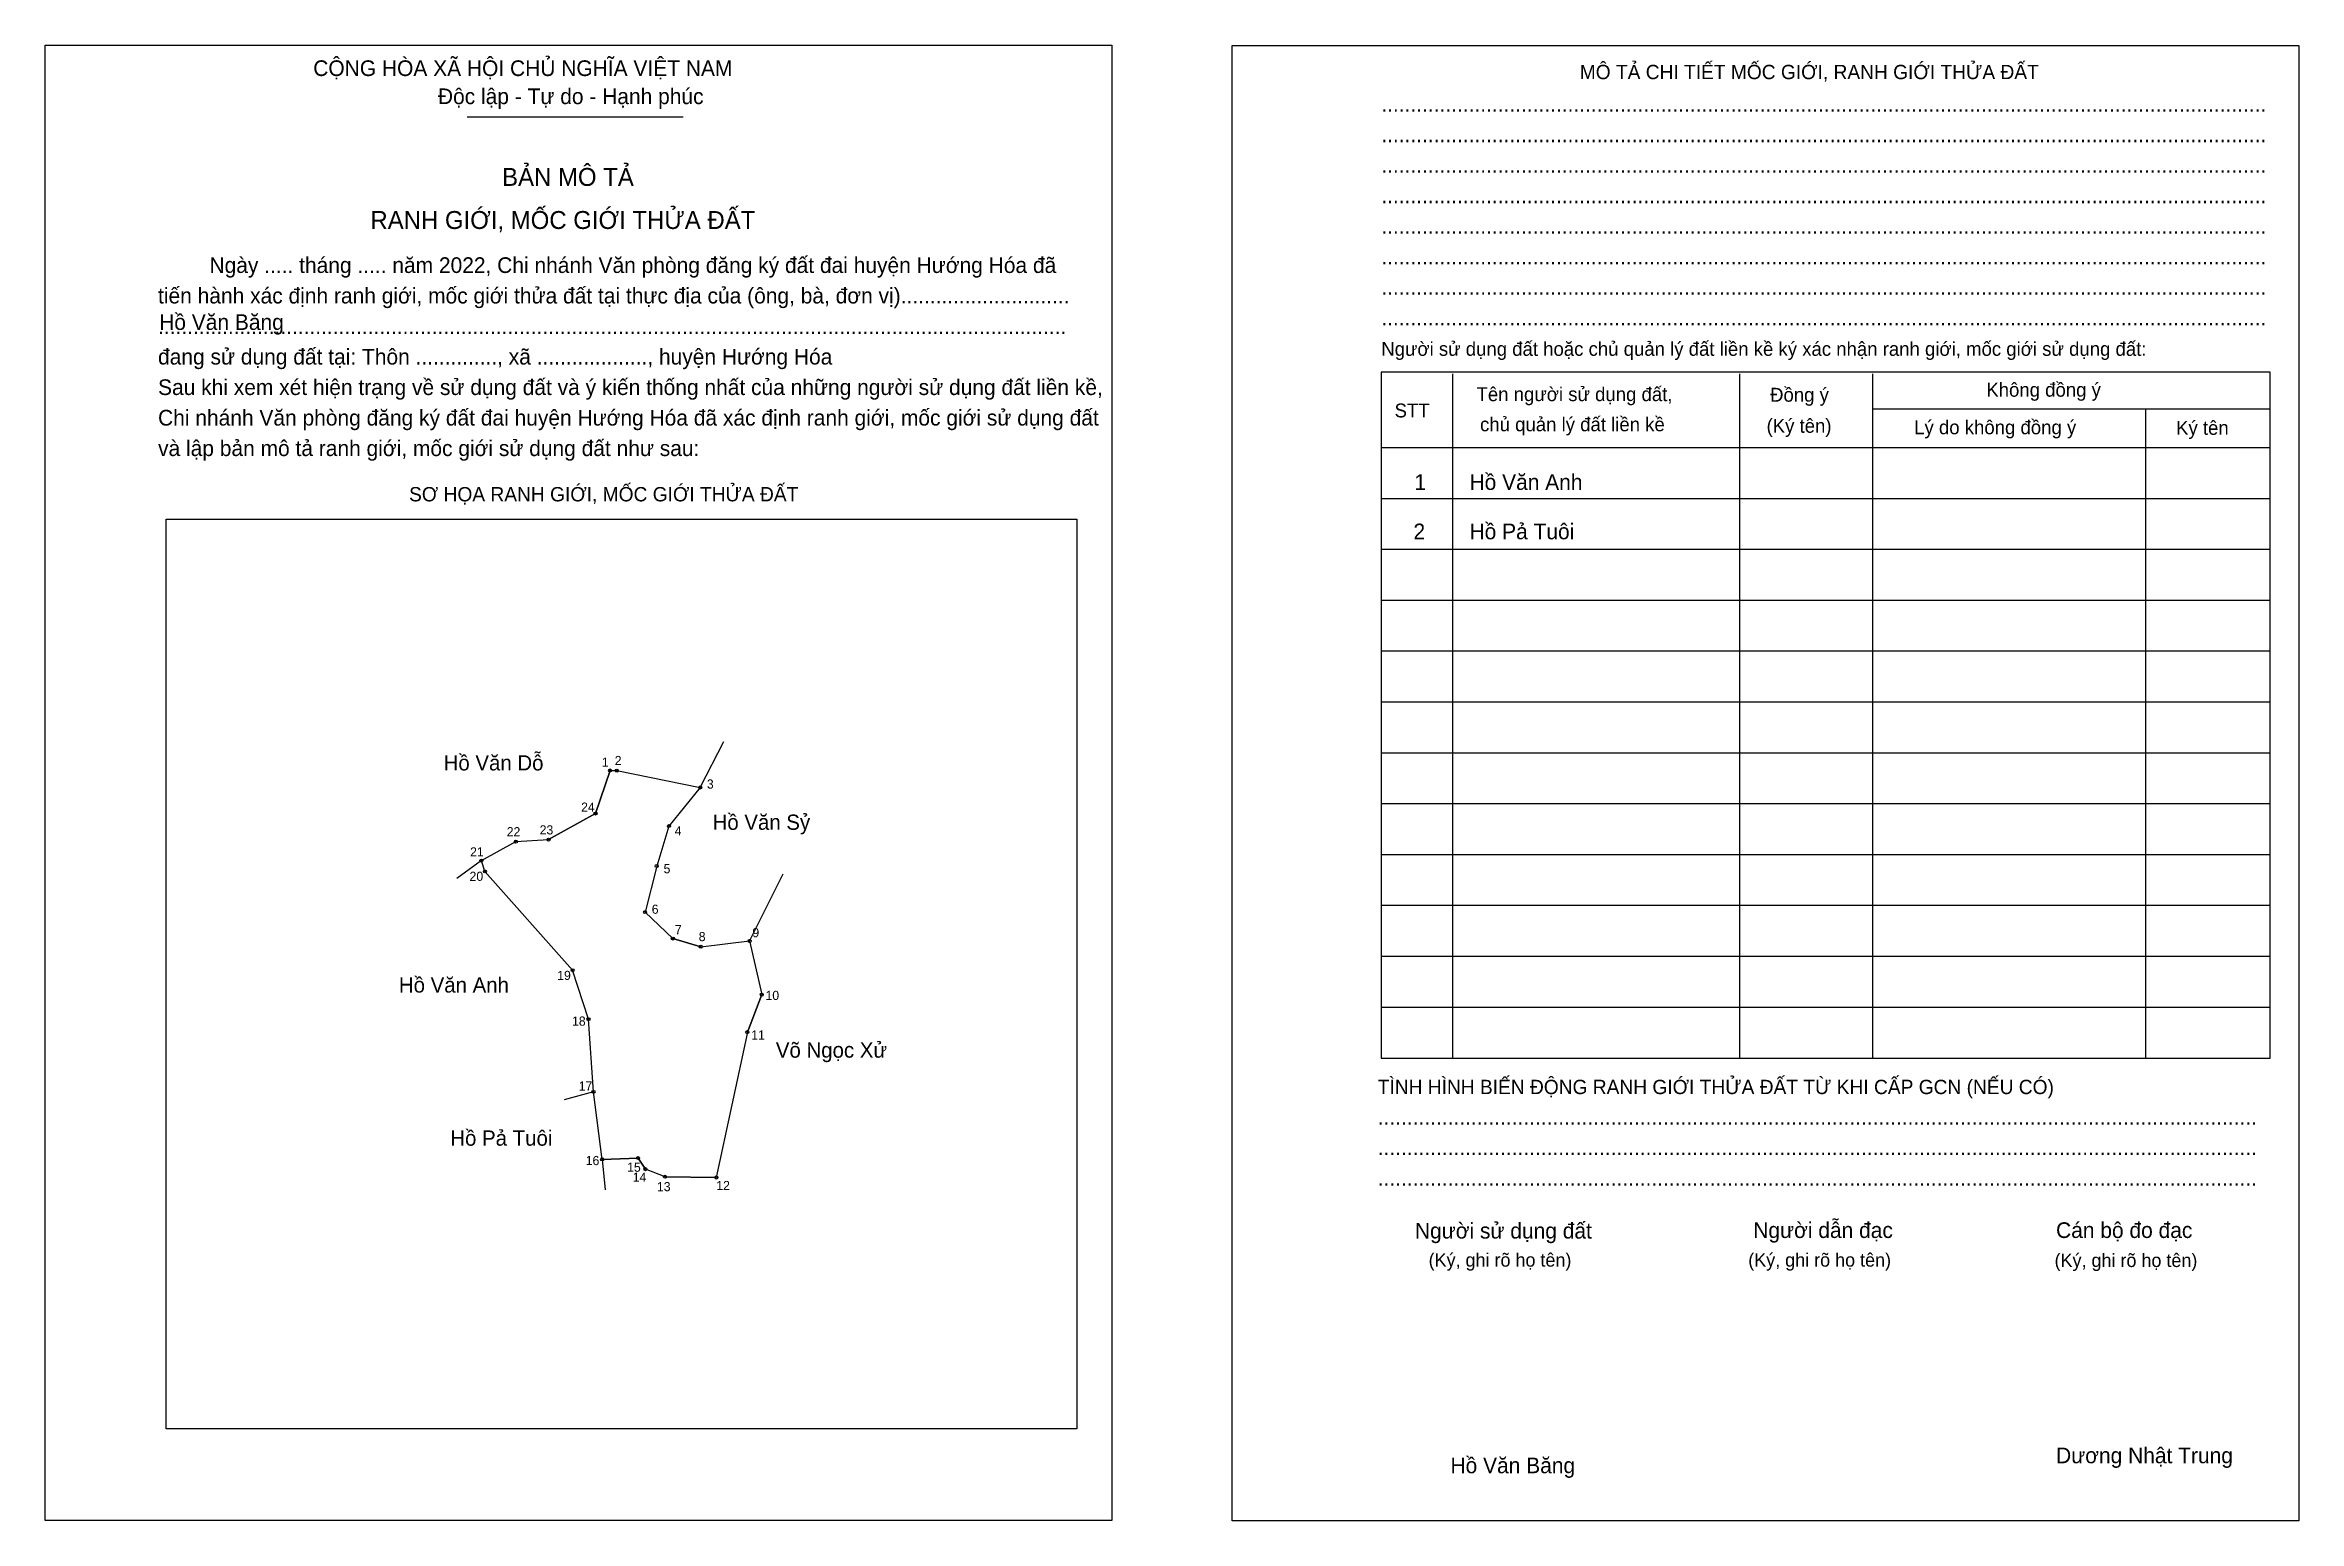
# Model space of a CAD drawing. Extents: x 545569 to 546787, y 1834557 to 1835355.
import ezdxf

# ---------------------------------------------------------------- set-up
doc = ezdxf.new("R2010")
doc.units = 0
for name, color, linetype in [('Level 1', 7, 'Continuous'), ('Level 10', 7, 'Continuous'), ('Level 11', 7, 'Continuous'), ('Level 2', 7, 'Continuous'), ('Level 25', 7, 'Continuous'), ('Level 27', 7, 'Continuous'), ('Level 36', 7, 'Continuous'), ('Level 52', 7, 'Continuous'), ('Level 55', 7, 'Continuous'), ('Level 6', 7, 'Continuous'), ('Level 9', 7, 'Continuous')]:
    doc.layers.add(name, color=color, linetype=linetype)

msp = doc.modelspace()

# ---------------------------------------------------------------- linework, layer by layer
at = {"layer": 'Level 1'}
for p, q in [((545568.5, 1835354.6), (545568.5, 1835354.6)), ((546210.2, 1835354.4), (546210.2, 1835354.4)), ((545796.7, 1835315.8), (545913.4, 1835315.8)), ((546329.4, 1835176.9), (546329.4, 1834806.9)), ((546484.6, 1835176.9), (546484.6, 1834806.9)), ((546556.4, 1835176.9), (546556.4, 1834806.9)), ((546556.4, 1835157.9), (546771.5, 1835157.9)), ((546704.1, 1835157.9), (546704.1, 1834806.9)), ((546290.9, 1835137), (546771.5, 1835137)), ((546290.9, 1835109.5), (546771.5, 1835109.5)), ((545634, 1835098.3), (545634, 1835098.3)), ((546290.9, 1835082), (546771.5, 1835082)), ((546290.9, 1835054.5), (546771.5, 1835054.5)), ((546290.9, 1835027), (546771.5, 1835027)), ((546290.9, 1834999.5), (546771.5, 1834999.5)), ((546290.9, 1834972), (546771.5, 1834972)), ((546290.9, 1834944.5), (546771.5, 1834944.5)), ((546290.9, 1834917), (546771.5, 1834917)), ((546290.9, 1834889.5), (546771.5, 1834889.5)), ((546290.9, 1834862), (546771.5, 1834862)), ((546290.9, 1834834.4), (546771.5, 1834834.4)), ((546126.4, 1834606.4), (546126.4, 1834606.4)), ((546145.3, 1834556.9), (546145.3, 1834556.9)), ((546787, 1834556.6), (546787, 1834556.6))]:
    msp.add_line(p, q, dxfattribs=at)
for points in [[(546771.5, 1835177.8), (546290.9, 1835177.8), (546290.9, 1834806.9), (546771.5, 1834806.9)], [(545634, 1835098.3), (546126.4, 1835098.3), (546126.4, 1834606.4), (545634, 1834606.4)]]:
    msp.add_lwpolyline(points, close=True, dxfattribs=at)
at = {"layer": 'Level 10'}
for p, q in [((545922.7, 1834953.2), (545935.4, 1834978.1)), ((545967.4, 1834906.3), (545949.4, 1834870.2))]:
    msp.add_line(p, q, dxfattribs=at)
msp.add_lwpolyline([(545877.6, 1834962.3), (545922.7, 1834953.2), (545905.8, 1834932.3), (545899.2, 1834910.7), (545892.9, 1834885.8), (545907.9, 1834871.5), (545923, 1834867.1), (545949.4, 1834870.2), (545956, 1834841.2), (545948.2, 1834820.9), (545931.4, 1834742.3), (545903.7, 1834742.7), (545893.1, 1834746.8), (545889.1, 1834752.8), (545869.7, 1834752.1), (545865, 1834788.6), (545862.3, 1834827.9), (545853.7, 1834854.4), (545806.3, 1834907.8), (545804.4, 1834913.7), (545823.1, 1834923.9), (545840.7, 1834925), (545866.1, 1834939.1), (545874, 1834962.4)], close=True, dxfattribs=at)
at = {"layer": 'Level 11'}
for centre in [(545874, 1834962.4), (545877.6, 1834962.3), (545877.6, 1834962.3), (545922.7, 1834953.2), (545866.1, 1834939.1), (545905.8, 1834932.3), (545823.1, 1834923.9), (545840.7, 1834925), (545804.4, 1834913.7), (545806.3, 1834907.8), (545899.2, 1834910.7), (545892.9, 1834885.8), (545907.9, 1834871.5), (545949.4, 1834870.2), (545923, 1834867.1), (545853.7, 1834854.4), (545956, 1834841.2), (545862.3, 1834827.9), (545948.2, 1834820.9), (545865, 1834788.6), (545869.7, 1834752.1), (545889.1, 1834752.8), (545893.1, 1834746.8), (545903.7, 1834742.7), (545931.4, 1834742.3)]:
    msp.add_circle(centre, 0.825, dxfattribs=at)
at = {"layer": 'Level 2'}
for points in [[(545568.5, 1835354.6), (546145.3, 1835354.6), (546145.3, 1834556.9), (545568.5, 1834556.9)], [(546210.2, 1835354.4), (546787, 1835354.4), (546787, 1834556.6), (546210.2, 1834556.6)]]:
    msp.add_lwpolyline(points, close=True, dxfattribs=at)
at = {"layer": 'Level 25'}
for p, q in [((545874, 1834962.4), (545866.1, 1834939.1)), ((545866.1, 1834939.1), (545840.7, 1834925)), ((545907.9, 1834871.5), (545892.9, 1834885.8)), ((545923, 1834867.1), (545907.9, 1834871.5)), ((545948.2, 1834820.9), (545956, 1834841.2)), ((545869.7, 1834752.1), (545889.1, 1834752.8)), ((545889.1, 1834752.8), (545893.1, 1834746.8)), ((545903.7, 1834742.7), (545931.4, 1834742.3))]:
    msp.add_line(p, q, dxfattribs=at)
at = {"layer": 'Level 27'}
for p, q in [((545804.4, 1834913.7), (545791.1, 1834904)), ((545865, 1834788.6), (545849.1, 1834784.3)), ((545869.7, 1834752.1), (545871.4, 1834735.7))]:
    msp.add_line(p, q, dxfattribs=at)

# ---------------------------------------------------------------- texts
at = {"layer": 'Level 1'}
for s, height, p in [('CỘNG HÒA XÃ HỘI CHỦ NGHĨA VIỆT NAM', 8.472, (545713.5, 1835337.9)), ('MÔ TẢ CHI TIẾT MỐC GIỚI, RANH GIỚI THỬA ĐẤT', 7.746, (546398.2, 1835336.2)), ('Độc lập - Tự do - Hạnh phúc', 8.472, (545780.9, 1835322.7)), ('........................................................................................................................................................', 8.4722, (546290.9, 1835318.6)), ('........................................................................................................................................................', 8.4722, (546290.9, 1835302.1)), ('BẢN MÔ TẢ', 9.68, (545815.6, 1835278.5)), ('........................................................................................................................................................', 8.4722, (546290.9, 1835285.6)), ('RANH GIỚI, MỐC GIỚI THỬA ĐẤT', 9.684, (545744.4, 1835255.2)), ('........................................................................................................................................................', 8.4722, (546290.9, 1835269.1)), ('........................................................................................................................................................', 8.4722, (546290.9, 1835252.6)), ('Ngày ..... tháng ..... năm 2022, Chi nhánh Văn phòng đăng ký đất đai huyện Hướng Hóa đã', 8.472, (545657.4, 1835231.4)), ('........................................................................................................................................................', 8.4722, (546290.9, 1835236.1)), ('tiến hành xác định ranh giới, mốc giới thửa đất tại thực địa của (ông, bà, đơn vị).............................', 8.4722, (545629.6, 1835214.9)), ('........................................................................................................................................................', 8.4722, (546290.9, 1835219.6)), ('............................................................................................................................................................', 8.4722, (545629.6, 1835198.4)), ('........................................................................................................................................................', 8.4722, (546290.9, 1835203.1)), ('đang sử dụng đất tại: Thôn .............., xã ..................., huyện Hướng Hóa', 8.472, (545629.6, 1835181.9)), ('Người sử dụng đất hoặc chủ quản lý đất liền kề ký xác nhận ranh giới, mốc giới sử dụng đất:', 7.505, (546290.9, 1835186.6)), ('Sau khi xem xét hiện trạng về sử dụng đất và ý kiến thống nhất của những người sử dụng đất liền kề,', 8.472, (545629.6, 1835165.4)), ('Tên người sử dụng đất,', 7.505, (546342.4, 1835162.1)), ('Đồng ý', 7.5, (546501.1, 1835161.8)), ('Không đồng ý', 7.505, (546618, 1835164.5)), ('Chi nhánh Văn phòng đăng ký đất đai huyện Hướng Hóa đã xác định ranh giới, mốc giới sử dụng đất', 8.472, (545629.6, 1835148.9)), ('STT', 7.5, (546298.1, 1835153.3)), ('chủ quản lý đất liền kề', 7.505, (546344.3, 1835145.8)), ('(Ký tên)', 7.5, (546499.2, 1835145)), ('Lý do không đồng ý', 7.505, (546579, 1835144.2)), ('Ký tên', 7.5, (546720.6, 1835143.9)), ('và lập bản mô tả ranh giới, mốc giới sử dụng đất như sau:', 8.472, (545629.6, 1835132.4)), ('SƠ HỌA RANH GIỚI, MỐC GIỚI THỬA ĐẤT', 7.746, (545765.3, 1835107.9)), ('TÌNH HÌNH BIẾN ĐỘNG RANH GIỚI THỬA ĐẤT TỪ KHI CẤP GCN (NẾU CÓ)', 7.746, (546289, 1834787.4)), ('.......................................................................................................................................................', 8.4722, (546289, 1834770.9)), ('.......................................................................................................................................................', 8.4722, (546289, 1834754.4)), ('.......................................................................................................................................................', 8.4722, (546289, 1834737.9)), ('Người sử dụng đất', 8.472, (546309.1, 1834709.3)), ('Người dẫn đạc', 8.472, (546492, 1834709.6)), ('Cán bộ đo đạc', 8.472, (546655.7, 1834709.6)), ('(Ký, ghi rõ họ tên)', 7.262, (546316.5, 1834694.1)), ('(Ký, ghi rõ họ tên)', 7.262, (546489.3, 1834694.1)), ('(Ký, ghi rõ họ tên)', 7.262, (546654.9, 1834693.9)), ('Dương Nhật Trung', 8.472, (546655.7, 1834587.8))]:
    msp.add_text(s, height=height, dxfattribs=at).set_placement(p)
at = {"layer": 'Level 36'}
for s, p in [('Hồ Văn Dỗ', (545784, 1834962.4)), ('Hồ Văn Sỷ', (545929.4, 1834930.3)), ('Hồ Văn Anh', (545759.8, 1834842.3)), ('Võ Ngọc Xử', (545963.6, 1834807.1)), ('Hồ Pả Tuôi', (545787.6, 1834759.5))]:
    msp.add_text(s, height=8.25, dxfattribs=at).set_placement(p)
at = {"layer": 'Level 52'}
for s, p in [('1', (546308.8, 1835114.1)), ('Hồ Văn Anh', (546338.6, 1835114.1)), ('2', (546308.3, 1835087.4)), ('Hồ Pả Tuôi', (546338.6, 1835087.4))]:
    msp.add_text(s, height=8.47, dxfattribs=at).set_placement(p)
at = {"layer": 'Level 55'}
for s, p in [('1', (545873.8, 1834962.4)), ('2', (545877.4, 1834962.3)), ('3', (545922.5, 1834953.2)), ('24', (545865.7, 1834939.1)), ('4', (545905.6, 1834932.3)), ('22', (545822.7, 1834923.9)), ('23', (545840.4, 1834925)), ('21', (545804.1, 1834913.7)), ('20', (545805.9, 1834907.8)), ('5', (545899, 1834910.7)), ('6', (545892.7, 1834885.8)), ('7', (545907.7, 1834871.5)), ('9', (545949.2, 1834870.2)), ('8', (545922.9, 1834867.1)), ('19', (545853.3, 1834854.4)), ('10', (545955.6, 1834841.2)), ('18', (545861.9, 1834827.9)), ('11', (545947.9, 1834820.9)), ('17', (545864.6, 1834788.6)), ('16', (545869.4, 1834752.1)), ('15', (545888.7, 1834752.8)), ('14', (545892.7, 1834746.8)), ('13', (545903.3, 1834742.7)), ('12', (545931.1, 1834742.3))]:
    msp.add_text(s, height=0.55, dxfattribs=at).set_placement(p)
at = {"layer": 'Level 6'}
for p in [(545630.2, 1835200.6), (546328.3, 1834582.4)]:
    msp.add_text('Hồ Văn Băng', height=8.473, dxfattribs=at).set_placement(p)
at = {"layer": 'Level 9'}
for s, p in [('1', (545869.5, 1834964.4)), ('2', (545876.5, 1834965.3)), ('3', (545926.3, 1834952.6)), ('24', (545858.3, 1834940.1)), ('22', (545818.1, 1834926.8)), ('23', (545835.9, 1834927.8)), ('4', (545908.9, 1834927.3)), ('21', (545798.3, 1834915.9)), ('20', (545798, 1834902.7)), ('5', (545902.9, 1834906.8)), ('6', (545896.5, 1834884.9)), ('7', (545909, 1834873.8)), ('8', (545921.9, 1834870.1)), ('9', (545950.9, 1834872.2)), ('19', (545845.4, 1834849.1)), ('10', (545958, 1834838.3)), ('18', (545853.4, 1834824.4)), ('11', (545950.3, 1834816.9)), ('17', (545857, 1834789.3)), ('16', (545860.8, 1834749)), ('15', (545883.2, 1834745.4)), ('14', (545886.2, 1834740)), ('13', (545899.3, 1834734.9)), ('12', (545931.4, 1834735.5))]:
    msp.add_text(s, height=4.95, dxfattribs=at).set_placement(p)

doc.saveas('drawing.dxf')
